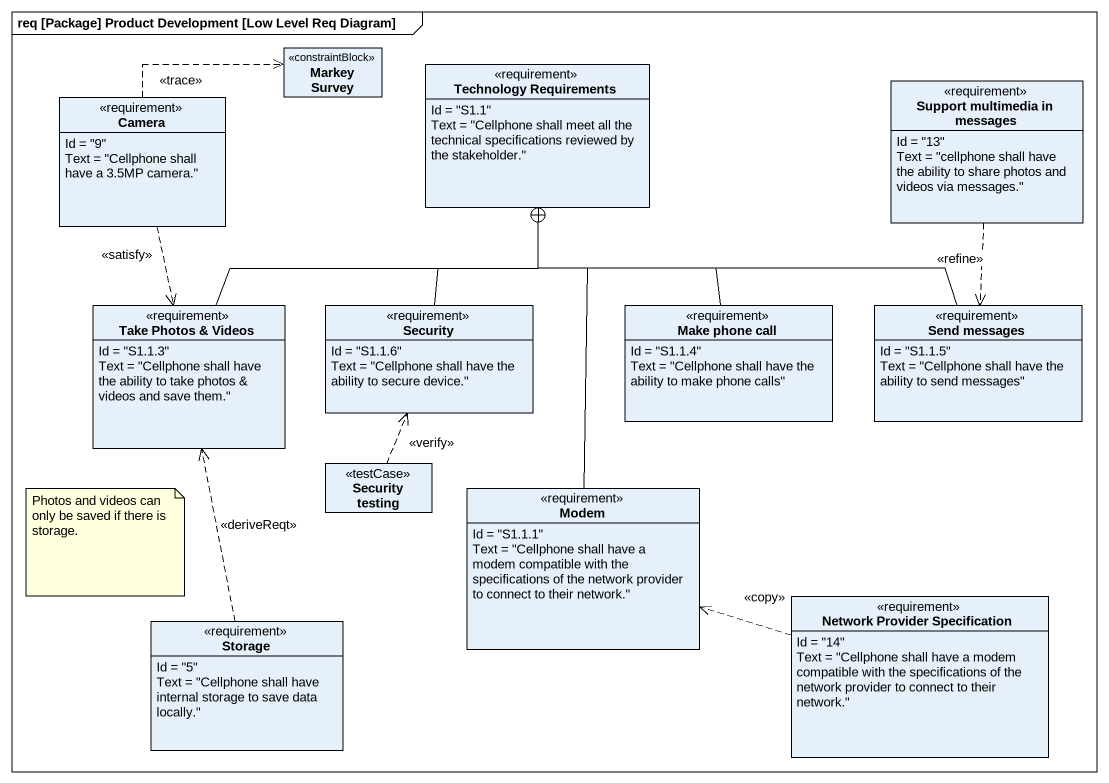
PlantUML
@startuml
mainframe req [Package] Product Development [Low Level Req Diagram]
hide circle
hide empty members
class "Markey Survey" as Markey_Survey <<constraintBlock>>
class "Technology Requirements" as Technology_Requirements <<requirement>> {
  Id = "S1.1"
  Text = "Cellphone shall meet all the technical specifications reviewed by the stakeholder."
}
class "Support multimedia in messages" as Support_multimedia_in <<requirement>> {
  Id = "13"
  Text = "cellphone shall have the ability to share photos and videos via messages."
}
class Camera <<requirement>> {
  Id = "9"
  Text = "Cellphone shall have a 3.5MP camera."
}
class "Take Photos & Videos" as Take_Photos_Videos <<requirement>> {
  Id = "S1.1.3"
  Text = "Cellphone shall have the ability to take photos & videos and save them."
}
class Security <<requirement>> {
  Id = "S1.1.6"
  Text = "Cellphone shall have the ability to secure device."
}
class "Make phone call" as Make_phone_call <<requirement>> {
  Id = "S1.1.4"
  Text = "Cellphone shall have the ability to make phone calls"
}
class "Send messages" as Send_messages <<requirement>> {
  Id = "S1.1.5"
  Text = "Cellphone shall have the ability to send messages"
}
class "Security testing" as Security_testing <<testCase>>
class Modem <<requirement>> {
  Id = "S1.1.1"
  Text = "Cellphone shall have a modem compatible with the specifications of the network provider to connect to their network."
}
class "Network Provider Specification" as Network_Provider <<requirement>> {
  Id = "14"
  Text = "Cellphone shall have a modem compatible with the specifications of the network provider to connect to their network."
}
class "Storage" as Storage_ <<requirement>> {
  Id = "5"
  Text = "Cellphone shall have internal storage to save data locally."
}
Support_multimedia_in ..> Send_messages : <<refine>>
Camera .right.> Markey_Survey : <<trace>>
Camera ..> Take_Photos_Videos : <<satisfy>>
Take_Photos_Videos -up-+ Technology_Requirements
Security -up-+ Technology_Requirements
Make_phone_call -up-+ Technology_Requirements
Send_messages -left-+ Technology_Requirements
Security_testing .up.> Security : <<verify>>
Modem -up-+ Technology_Requirements
Network_Provider .left.> Modem : <<copy>>
Storage_ .up.> Take_Photos_Videos : <<deriveReqt>>
note as N1
  Photos and videos can only be saved if there is storage.
end note
@enduml
